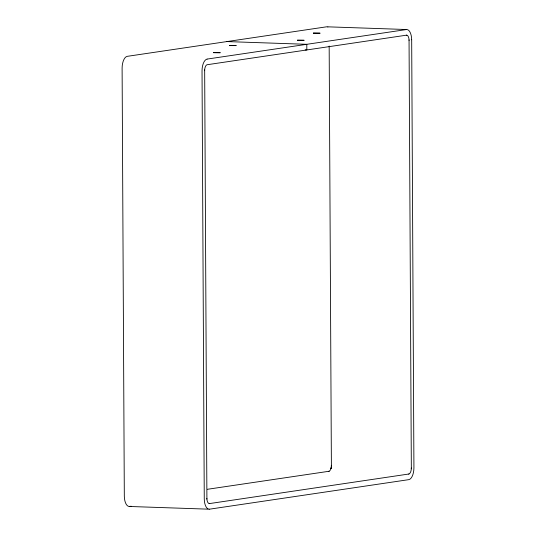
<?xml version="1.0" encoding="UTF-8"?>
<svg xmlns="http://www.w3.org/2000/svg" width="536" height="536" viewBox="0 0 536 536"><rect width="100%" height="100%" fill="white"/><g stroke="black" fill="none" stroke-linecap="round" stroke-linejoin="round"><path stroke-width="0.8" d="M209.442 509.187L209.442 509.187A11.283 5.233 -88 0 1 204.263 498.956L202.025 70.832A11.283 5.233 -88 0 1 207.084 59.087M411.313 468.799L411.28 468.792A5.722 2.653 -88 0 0 411.333 468.149L409.048 39.905A5.641 2.613 -88 0 0 406.77 35.182L406.717 35.175A5.635 2.613 -88 0 0 406.476 35.175L206.996 64.749A5.641 2.613 -88 0 0 204.665 69.935L204.651 70.189A5.3 2.452 -88 0 0 204.645 70.705M209.228 503.619L408.774 474.025A5.662 2.62 -88 0 0 408.948 473.978L408.955 474.045A5.722 2.653 -88 0 1 408.774 474.092M406.77 35.182L406.415 35.182M411.682 39.771L411.682 39.771A11.283 5.233 -88 0 0 406.502 29.54L207.157 59.074M131.146 506.219L129.498 506.46A11.283 5.233 -88 0 1 124.319 496.229L122.108 68.106A11.283 5.233 -88 0 1 127.139 56.354L326.558 26.813A11.283 5.233 -88 0 1 327.885 27.048M209.516 509.18L408.861 479.64A11.283 5.233 -88 0 0 413.926 467.895L411.682 39.932M209.529 503.545L209.469 503.552A5.655 2.62 -88 0 1 206.909 499.07L204.665 69.935M409.062 40.421L409.048 39.905M328.829 471.298L207.392 489.294M327.858 26.834L405.92 29.5M226.849 41.58L306.793 44.307L306.827 49.935L305.158 49.882M129.96 506.493L208.022 509.153M331.335 466.065L331.369 466.072A5.722 2.653 -88 0 0 331.389 465.422L329.164 46.042M411.3 468.022L411.333 468.149A5.655 2.62 -88 0 1 408.948 473.985M329.004 471.251L329.01 471.318A5.722 2.653 -88 0 1 328.823 471.372L328.829 471.365A5.655 2.62 -88 0 0 331.355 465.422L331.355 465.295M206.909 499.076A5.662 2.626 -88 0 1 206.883 498.44M331.194 467.714L331.06 468.578L331.194 467.714M229.864 45.506L229.495 45.607L236.235 45.614L229.864 45.506M213.918 52.608L213.542 52.702L220.283 52.716L213.918 52.608M313.734 33.085L313.359 33.178L320.099 33.192L313.734 33.085M297.781 40.18L297.406 40.28L304.153 40.287L297.781 40.18"/></g></svg>
